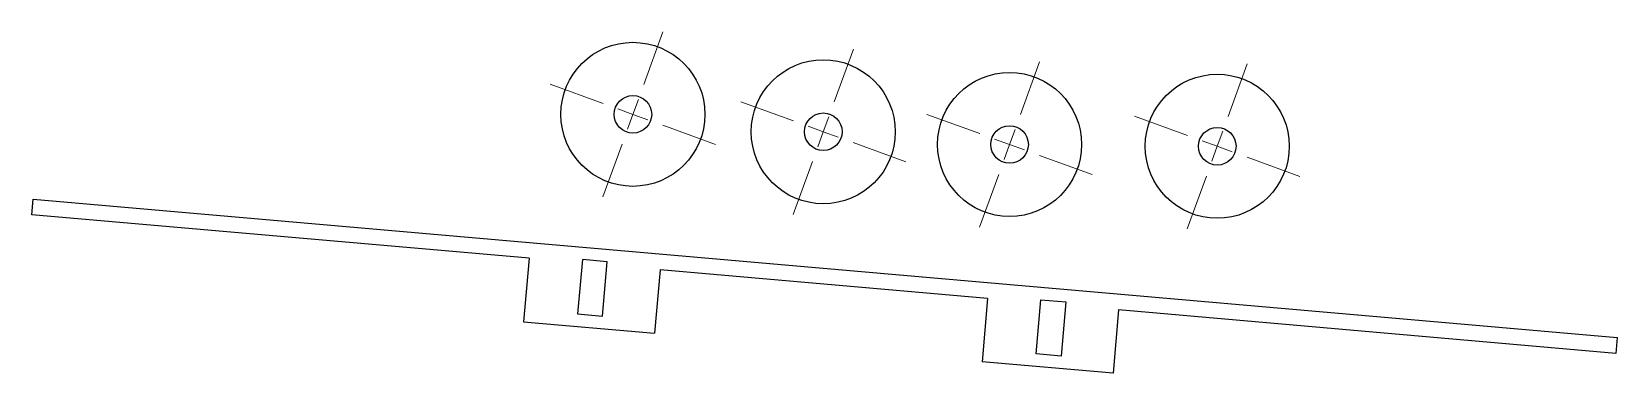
# Model space of a CAD drawing. Header units: millimetres. Extents: x 7 to 260, y 246 to 301.
import ezdxf

# ---------------------------------------------------------------- set-up
doc = ezdxf.new("R2010")
doc.units = ezdxf.units.MM

# ---------------------------------------------------------------- blocks, each defined once
blk = doc.blocks.new('SW_CENTERMARKSYMBOL_0')
at = {"color": 0, "linetype": 'Continuous', "lineweight": 18}
for p, q in [((1.74, 4.77), (4.8, 13.19)), ((-4.77, 1.74), (-13.19, 4.8)), ((0, 0), (-2.39, 0.87)), ((0, 0), (-0.87, -2.39)), ((0, 0), (0.87, 2.39)), ((0, 0), (2.39, -0.87)), ((4.77, -1.74), (13.19, -4.8)), ((-1.74, -4.77), (-4.8, -13.19))]:
    blk.add_line(p, q, dxfattribs=at)
blk = doc.blocks.new('SW_CENTERMARKSYMBOL_1')
at = {"color": 0, "linetype": 'Continuous', "lineweight": 18}
for p, q in [((1.74, 4.77), (4.8, 13.19)), ((-4.77, 1.74), (-13.19, 4.8)), ((0, 0), (-2.39, 0.87)), ((0, 0), (-0.87, -2.39)), ((0, 0), (0.87, 2.39)), ((0, 0), (2.39, -0.87)), ((4.77, -1.74), (13.19, -4.8)), ((-1.74, -4.77), (-4.8, -13.19))]:
    blk.add_line(p, q, dxfattribs=at)
blk = doc.blocks.new('SW_CENTERMARKSYMBOL_2')
at = {"color": 0, "linetype": 'Continuous', "lineweight": 18}
for p, q in [((1.74, 4.77), (4.8, 13.19)), ((-4.77, 1.74), (-13.19, 4.8)), ((0, 0), (-2.39, 0.87)), ((0, 0), (-0.87, -2.39)), ((0, 0), (0.87, 2.39)), ((0, 0), (2.39, -0.87)), ((4.77, -1.74), (13.19, -4.8)), ((-1.74, -4.77), (-4.8, -13.19))]:
    blk.add_line(p, q, dxfattribs=at)
blk = doc.blocks.new('SW_CENTERMARKSYMBOL_3')
at = {"color": 0, "linetype": 'Continuous', "lineweight": 18}
for p, q in [((1.74, 4.77), (4.8, 13.19)), ((-4.77, 1.74), (-13.19, 4.8)), ((0, 0), (-2.39, 0.87)), ((0, 0), (-0.87, -2.39)), ((0, 0), (0.87, 2.39)), ((0, 0), (2.39, -0.87)), ((4.77, -1.74), (13.19, -4.8)), ((-1.74, -4.77), (-4.8, -13.19))]:
    blk.add_line(p, q, dxfattribs=at)

msp = doc.modelspace()

# ---------------------------------------------------------------- linework, layer by layer
at = {"color": 7, "linetype": 'Continuous', "lineweight": 25}
for p, q in [((7.28, 271.6), (7.5, 274.13)), ((7.5, 274.13), (260.47, 252)), ((86.69, 264.66), (7.28, 271.6)), ((86.69, 264.66), (85.81, 254.53)), ((95.21, 264.45), (94.45, 255.79)), ((99.19, 264.1), (95.21, 264.45)), ((98.43, 255.44), (99.19, 264.1)), ((107.61, 262.83), (106.73, 252.7)), ((159.91, 258.25), (107.61, 262.83)), ((94.45, 255.79), (98.43, 255.44)), ((159.91, 258.25), (159.03, 248.13)), ((167.67, 249.38), (168.43, 258.05)), ((168.43, 258.05), (172.41, 257.7)), ((172.41, 257.7), (171.65, 249.03)), ((180.83, 256.42), (179.95, 246.3)), ((260.25, 249.47), (180.83, 256.42)), ((85.81, 254.53), (106.73, 252.7)), ((260.47, 252), (260.25, 249.47)), ((171.65, 249.03), (167.67, 249.38)), ((179.95, 246.3), (159.03, 248.13))]:
    msp.add_line(p, q, dxfattribs=at)
for centre, radius in [((103.28, 287.65), 11.5), ((133.68, 284.87), 11.5), ((163.43, 282.84), 11.5), ((196.59, 282.55), 11.5), ((103.28, 287.65), 3), ((133.68, 284.87), 3), ((163.43, 282.84), 3), ((196.59, 282.55), 3)]:
    msp.add_circle(centre, radius, dxfattribs=at)

# ---------------------------------------------------------------- block references
at = {"color": 7, "linetype": 'Continuous', "lineweight": 18}
for name, p in [('SW_CENTERMARKSYMBOL_1', (103.28, 287.65)), ('SW_CENTERMARKSYMBOL_0', (133.68, 284.87)), ('SW_CENTERMARKSYMBOL_2', (163.43, 282.84)), ('SW_CENTERMARKSYMBOL_3', (196.59, 282.55))]:
    msp.add_blockref(name, p, dxfattribs=at)

doc.saveas('drawing.dxf')
